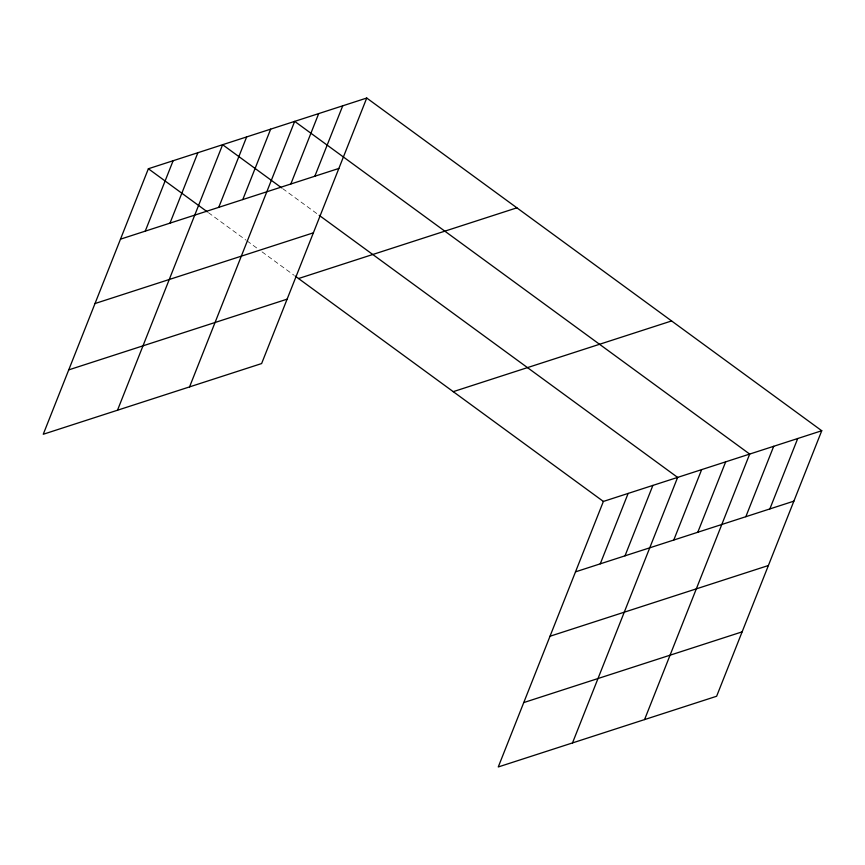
<?xml version="1.0" encoding="UTF-8"?>
<svg xmlns="http://www.w3.org/2000/svg" width="865" height="865" viewBox="0 0 865 865"><rect width="100%" height="100%" fill="white"/><g stroke="black" fill="none" stroke-linecap="round" stroke-linejoin="round"><path stroke-width="0.65" stroke-dasharray="4.33 3.24" d="M282.682 188.624L318.071 214.498M208.433 212.66L245.974 240.113M247.044 240.903L257.77 248.742M262.063 251.877L294.241 275.405"/><path stroke-width="1.3" d="M366.738 98.037L148.369 168.751L43.25 434.262L261.619 363.56L366.738 98.037L821.75 430.738L716.631 696.249L498.262 766.963L603.381 501.44L821.75 430.738M145.244 231.15L173.119 160.739M169.994 223.127L197.869 152.727M117.499 410.226L222.619 144.704L281.612 187.846M218.758 207.34L246.644 136.93M242.784 199.566L270.659 129.155M189.554 386.893L294.684 121.37L749.685 454.071L644.566 719.583M290.824 184.007L318.698 113.596M314.838 176.222L342.724 105.822M600.256 563.839L628.131 493.428M625.006 555.827L652.88 485.416M572.5 742.916L677.63 477.404L319.142 215.288M673.77 540.03L701.645 469.63M697.796 532.256L725.67 461.845M745.835 516.697L773.71 446.297M769.85 508.923L797.725 438.512M120.495 239.162L338.864 168.448M95.009 303.539L313.368 232.836M298.522 278.541L516.892 207.827M68.746 369.874L287.104 299.171M453.228 391.661L671.597 320.947M575.506 571.851L793.875 501.149M550.021 636.24L768.38 565.526M523.747 702.575L742.116 631.861M148.369 168.751L207.362 211.882M295.311 276.184L603.381 501.44"/></g></svg>
